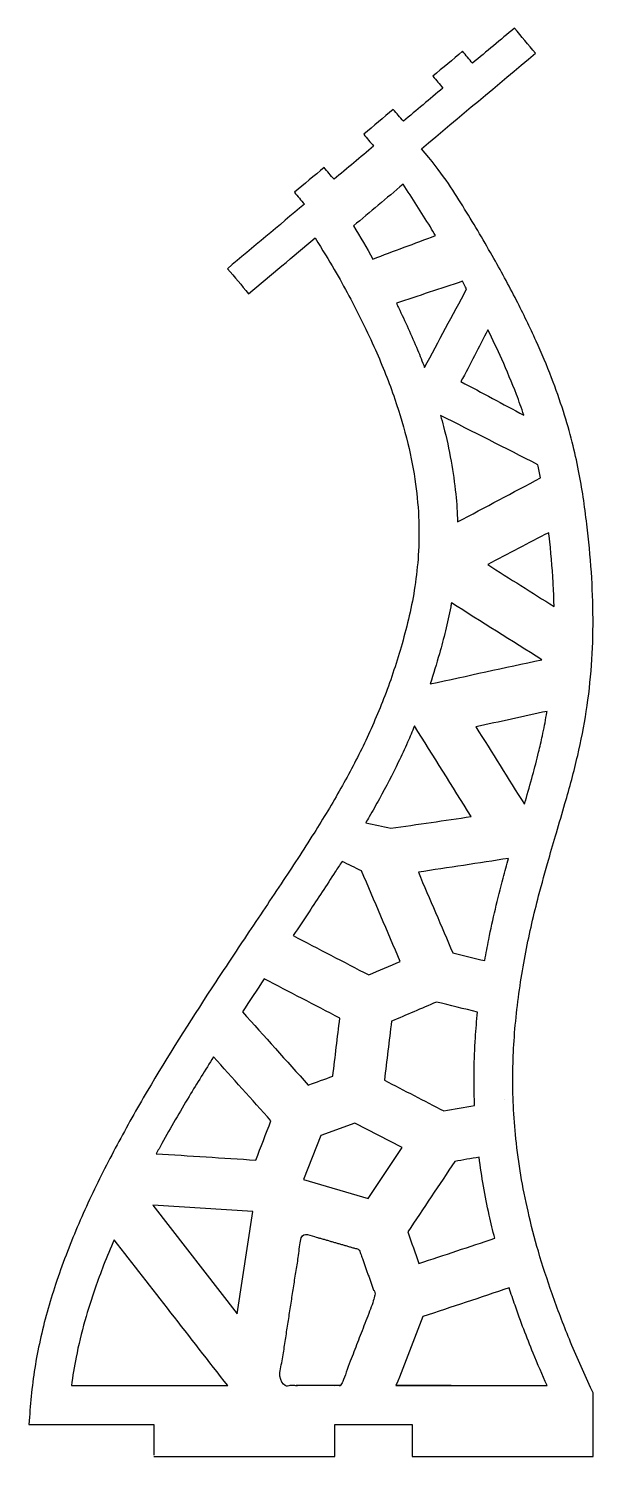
# Model space of a CAD drawing. Header units: millimetres. Extents: x -248 to 189, y 31 to 1139.
import ezdxf

# ---------------------------------------------------------------- set-up
doc = ezdxf.new("R2010")
doc.units = ezdxf.units.MM
doc.layers.add('Default', color=18, linetype='Continuous', true_color=0x000000)

msp = doc.modelspace()

# ---------------------------------------------------------------- linework, layer by layer
at = {"layer": 'Default'}
for points in [[(4.3, 290.6), (-22.2, 280.9), (-35.4, 246.8), (14.5, 232.2), (40.8, 271.7)], [(-152.2, 226.9), (-86.8, 142.8), (-74.7, 222)]]:
    msp.add_lwpolyline(points, close=True, dxfattribs=at)
msp.add_lwpolyline([(78.7, 87.1), (36.1, 87.1)], dxfattribs=at)
msp.add_arc((121.3, 309.2), 1, 176.8228, 183.1772, dxfattribs=at)
for points, degree, knots in [([(-151.3, 32.1), (-104.6, 32.1), (-58, 32.1), (-11.3, 32.1), (-11.3, 40.4), (-11.3, 48.8), (-11.3, 57.1), (8.7, 57.1), (28.7, 57.1), (48.7, 57.1), (48.7, 48.8), (48.7, 40.4), (48.7, 32.1), (95.4, 32.1), (142, 32.1), (188.7, 32.1), (188.7, 32.4), (188.7, 32.8), (188.7, 33.1), (188.7, 49.2), (188.7, 65.4), (188.7, 81.5), (188.1, 82.9), (187.4, 84.2), (186.8, 85.6), (181, 97.9), (170.5, 121.9), (157, 157.2), (146.3, 190.3), (135.9, 230.2), (129.5, 268), (126.8, 303.6), (126.3, 327.9), (127.2, 351.8), (129.2, 375.8), (132.4, 399.7), (136.4, 422.9), (141.1, 445.1), (147.1, 469.2), (153.6, 492.6), (160.5, 516.4), (166.6, 536.9), (172.2, 556.8), (178.2, 580.6), (184, 610), (187.9, 645.4), (189.1, 681.5), (187.7, 718), (184.6, 749.5), (181.2, 775.6), (177.6, 796.8), (172.6, 819.1), (165.7, 843.1), (156.4, 869.3), (144.3, 898.1), (129, 929.7), (110, 964.6), (87.9, 1001.7), (71.8, 1027), (55.8, 1045.7), (85.2, 1070.4), (114.7, 1095.1), (144.1, 1119.8), (138.7, 1126.3), (133.2, 1132.8), (127.8, 1139.2), (117, 1130.2), (106.2, 1121.1), (95.4, 1112.1), (92.8, 1115.1), (90.2, 1118.2), (87.7, 1121.3), (80, 1114.8), (72.3, 1108.4), (64.7, 1102), (67.3, 1098.9), (69.8, 1095.8), (72.4, 1092.8), (62.2, 1084.2), (52, 1075.6), (41.8, 1067.1), (39.2, 1070.1), (36.6, 1073.2), (34, 1076.3), (26.4, 1069.8), (18.7, 1063.4), (11.1, 1057), (13.6, 1053.9), (16.2, 1050.8), (18.8, 1047.8), (8.6, 1039.2), (-1.7, 1030.6), (-11.9, 1022.1), (-14.4, 1025.1), (-17, 1028.2), (-19.6, 1031.3), (-27.2, 1024.8), (-34.9, 1018.4), (-42.6, 1012), (-40, 1008.9), (-37.4, 1005.8), (-34.8, 1002.8), (-54.7, 986.1), (-74.5, 969.5), (-94.4, 952.8), (-88.9, 946.4), (-83.5, 939.9), (-78, 933.4), (-60.9, 947.8), (-43.7, 962.2), (-26.5, 976.6), (-15, 958.1), (0.3, 931.6), (19.9, 891.9), (35.2, 853.5), (45.5, 818.7), (51.6, 786.9), (54.2, 758), (53.8, 731.4), (51.1, 706.9), (46.7, 684), (39.2, 655.6), (30.4, 628.6), (20, 603.1), (9.1, 579), (-6.4, 549.6), (-28.3, 513.4), (-53.6, 474.8), (-80.3, 435), (-115.6, 381.9), (-149.1, 329), (-180.2, 273.9), (-201.5, 231.7), (-217, 195.4), (-230, 159.1), (-240.2, 122.8), (-245, 93.5), (-246.3, 78.9), (-247, 71.6), (-247.6, 64.4), (-248.3, 57.1), (-215.9, 57.1), (-183.6, 57.1), (-151.3, 57.1), (-151.3, 49.1), (-151.3, 41.1), (-151.3, 33.1)], 3, [0, 0, 0, 0, 1, 1, 1, 2, 2, 2, 3, 3, 3, 5.5, 5.5, 5.5, 19.5, 19.5, 19.5, 19.6, 19.6, 19.6, 22.481486, 22.481486, 22.481486, 22.925804, 22.925804, 22.925804, 27.025031, 30.787116, 34.245311, 37.44777, 43.152902, 45.720701, 48.153947, 50.466266, 52.894664, 55.352845, 57.705545, 59.966661, 62.169142, 65.124748, 67.251993, 69.610337, 71.550975, 73.460459, 76.950856, 80.552883, 84.141599, 87.775656, 91.511208, 93.606438, 95.695649, 97.962386, 100.440897, 103.194331, 106.295636, 109.796554, 113.742856, 118.217351, 122.741259, 122.741259, 122.741259, 123.741259, 123.741259, 123.741259, 124.741259, 124.741259, 124.741259, 125.741259, 125.741259, 125.741259, 126.741259, 126.741259, 126.741259, 127.741259, 127.741259, 127.741259, 128.741259, 128.741259, 128.741259, 129.741259, 129.741259, 129.741259, 130.741259, 130.741259, 130.741259, 131.741259, 131.741259, 131.741259, 132.741259, 132.741259, 132.741259, 133.741259, 133.741259, 133.741259, 134.741259, 134.741259, 134.741259, 135.741259, 135.741259, 135.741259, 136.741259, 136.741259, 136.741259, 137.741259, 137.741259, 137.741259, 138.741259, 138.741259, 138.741259, 139.741259, 139.741259, 139.741259, 144.261244, 148.924499, 153.018267, 156.62453, 159.826651, 162.705079, 165.336911, 167.777974, 170.095161, 172.339529, 176.585345, 178.603784, 180.584736, 184.52528, 188.574723, 193.257427, 198.384224, 202.946664, 212.397209, 217.161737, 221.911867, 226.583124, 228.990123, 233.494813, 237.880567, 237.880567, 237.880567, 240.068327, 240.068327, 240.068327, 247.69189, 247.69189, 247.69189, 249.69189, 249.69189, 249.69189, 249.69189]), ([(3.2, 986), (16, 996.7), (28.8, 1007.5), (41.6, 1018.2), (48.8, 1007.3), (57.2, 994.1), (65.4, 980.7), (66.7, 978.5), (50.5, 972.4), (34.4, 966.4), (18.2, 960.3), (13.4, 969), (8.3, 977.5), (3.2, 986)], 3, [0, 0, 0, 0, 1, 1, 1, 4.922553, 5.697173, 5.697173, 5.697173, 5.754202, 5.754202, 5.754202, 8.724702, 8.724702, 8.724702, 8.724702]), ([(36.4, 926.1), (53.4, 931.7), (70.4, 937.3), (87.5, 943), (88.6, 941), (89.7, 939), (90.8, 937.1), (79.9, 916.8), (69.1, 896.5), (58.2, 876.2), (56.5, 880.8), (50.2, 896.5), (42.7, 913.1), (36.9, 924.9), (36.4, 926.1)], 3, [0, 0, 0, 0, 1, 1, 1, 1.676179, 1.676179, 1.676179, 10.251935, 10.251935, 10.251935, 11.730244, 15.321139, 15.696292, 15.696292, 15.696292, 15.696292]), ([(135.1, 839.3), (118.9, 847.9), (102.6, 856.6), (86.4, 865.3), (93.4, 878.6), (100.4, 892), (107.3, 905.4), (111, 897.9), (118.8, 881.4), (128, 859.3), (133.3, 844.7), (135.1, 839.3)], 3, [0, 0, 0, 0, 4.32955, 4.32955, 4.32955, 10.101562, 10.101562, 10.101562, 12.608976, 15.566426, 17.274828, 17.274828, 17.274828, 17.274828]), ([(70.6, 839.1), (95.7, 826.4), (120.8, 813.7), (145.9, 800.9), (146.7, 797.5), (147.4, 794.1), (148.1, 790.7), (126.6, 779.3), (105.2, 767.9), (83.8, 756.5), (83.6, 763.7), (82.5, 779.5), (79, 804.2), (74.6, 824.5), (71.4, 836.2), (70.6, 839.1)], 3, [0, 0, 0, 0, 6.681526, 6.681526, 6.681526, 7.730124, 7.730124, 7.730124, 7.98053, 7.98053, 7.98053, 10.149444, 12.720201, 15.469086, 16.368974, 16.368974, 16.368974, 16.368974]), ([(107.1, 723.4), (122.8, 731.7), (138.6, 740), (154.4, 748.2), (154.5, 747.4), (156, 734.5), (157.6, 715.8), (158.4, 697.5), (158.5, 691.3), (158.5, 690.9), (141.4, 701.8), (124.2, 712.6), (107.1, 723.4)], 3, [0, 0, 0, 0, 1, 1, 1, 1.26315, 4.879337, 6.628227, 6.7476, 6.7476, 6.7476, 7.7476, 7.7476, 7.7476, 7.7476]), ([(148.9, 649.7), (120.1, 643.5), (91.3, 637.2), (62.6, 631), (65.1, 638.7), (69.3, 652.4), (74.6, 672.4), (77.5, 685.6), (78.9, 692.8), (79, 693.8), (102.3, 679.1), (125.6, 664.4), (148.9, 649.7)], 3, [0, 0, 0, 0, 1, 1, 1, 3.446775, 5.286261, 7.202281, 7.503848, 7.503848, 7.503848, 8.503848, 8.503848, 8.503848, 8.503848]), ([(153.1, 609.7), (152.9, 608.8), (151.8, 602.5), (149.8, 591.9), (146.2, 576.2), (141.8, 559.4), (138, 546), (135.8, 538.6), (135.5, 537.7), (123, 557.7), (110.5, 577.7), (98, 597.7), (116.3, 601.7), (134.7, 605.7), (153.1, 609.7)], 3, [0, 0, 0, 0, 0.273024, 1.929367, 3.232234, 5.096912, 7.139406, 7.420685, 7.420685, 7.420685, 8.420685, 8.420685, 8.420685, 9.420685, 9.420685, 9.420685, 9.420685]), ([(94.3, 528.2), (73.6, 525.1), (52.9, 522.1), (32.1, 519.1), (25.7, 520.5), (19.2, 521.9), (12.7, 523.4), (13.6, 524.9), (17.2, 531.1), (25.9, 546.5), (35.9, 565.8), (44.7, 584.7), (48.7, 594.1), (50.4, 598.4), (65, 575), (79.7, 551.6), (94.3, 528.2)], 3, [0, 0, 0, 0, 1, 1, 1, 2, 2, 2, 2.541101, 4.1391, 7.32377, 9.037008, 10.40127, 10.40127, 10.40127, 11.40127, 11.40127, 11.40127, 11.40127]), ([(-43.6, 435.9), (-39.5, 442), (-28.5, 458.4), (-15.9, 477.6), (-7.5, 490.7), (-5.7, 493.4), (-0.7, 491), (4.3, 488.5), (9.4, 486.1), (19.4, 462.7), (29.4, 439.3), (39.4, 415.9), (31.3, 412.4), (23.1, 408.9), (15, 405.4), (-4.5, 415.6), (-24.1, 425.7), (-43.6, 435.9)], 3, [0, 0, 0, 0, 2.226159, 5.915371, 6.888104, 6.888104, 6.888104, 7.888104, 7.888104, 7.888104, 8.888104, 8.888104, 8.888104, 9.888104, 9.888104, 9.888104, 10.888104, 10.888104, 10.888104, 10.888104]), ([(123.3, 495.7), (121.9, 490.7), (118.3, 477.6), (113, 456.7), (108.3, 435.3), (105.8, 422), (104.9, 416.5), (96.6, 418.5), (88.4, 420.5), (80.1, 422.5), (71.2, 443.3), (62.3, 464.1), (53.4, 485), (76.7, 488.6), (100, 492.1), (123.3, 495.7)], 3, [0, 0, 0, 0, 1.584027, 4.07047, 6.461613, 8.14483, 8.14483, 8.14483, 9.14483, 9.14483, 9.14483, 10.14483, 10.14483, 10.14483, 11.14483, 11.14483, 11.14483, 11.14483]), ([(-65.9, 402.4), (-46.4, 392.2), (-26.9, 382.1), (-7.4, 371.9), (-9.2, 357), (-11, 342), (-12.8, 327), (-19.1, 324.7), (-25.4, 322.4), (-31.8, 320), (-48.8, 338.9), (-65.8, 357.9), (-82.8, 376.8), (-77.2, 385.3), (-71.6, 393.9), (-65.9, 402.4)], 3, [0, 0, 0, 0, 1, 1, 1, 2, 2, 2, 3, 3, 3, 4, 4, 4, 7.07026, 7.07026, 7.07026, 7.07026]), ([(99.3, 376.6), (98.6, 370), (97.3, 354.9), (96.3, 331.1), (96.6, 313.6), (97, 304.5), (97, 304.1), (89, 302.7), (81, 301.4), (73.1, 300), (57.8, 308), (42.4, 315.9), (27.1, 323.8), (29, 339), (30.8, 354.2), (32.6, 369.5), (44.2, 374.4), (55.8, 379.4), (67.4, 384.4), (78.1, 381.8), (88.7, 379.2), (99.3, 376.6)], 3, [0, 0, 0, 0, 2.01479, 4.531722, 7.157474, 7.263484, 7.263484, 7.263484, 8.263484, 8.263484, 8.263484, 9.263484, 9.263484, 9.263484, 10.263484, 10.263484, 10.263484, 11.263484, 11.263484, 11.263484, 12.263484, 12.263484, 12.263484, 12.263484]), ([(-105.2, 341.9), (-90.4, 325.4), (-75.5, 308.9), (-60.7, 292.4), (-64.6, 282.2), (-68.5, 272.1), (-72.4, 261.9), (-98.1, 263.6), (-123.9, 265.2), (-149.6, 266.8), (-148.1, 269.4), (-139.9, 284.4), (-125.3, 309.6), (-111.6, 331.7), (-105.2, 341.9)], 3, [0, 0, 0, 0, 1, 1, 1, 2, 2, 2, 3, 3, 3, 3.913722, 8.12897, 11.722972, 11.722972, 11.722972, 11.722972]), ([(100.4, 264.1), (102.4, 249.1), (106.1, 228), (111, 207.3), (112.6, 201.3), (93, 194.8), (73.5, 188.3), (53.9, 181.8), (51, 189.9), (48.1, 198), (45.2, 206.2), (57.3, 224.4), (69.5, 242.7), (81.7, 260.9), (87.9, 262), (94.2, 263), (100.4, 264.1)], 3, [0, 0, 0, 0, 4.549737, 6.401421, 6.401421, 6.401421, 7.401421, 7.401421, 7.401421, 8.401421, 8.401421, 8.401421, 9.401421, 9.401421, 9.401421, 10.401421, 10.401421, 10.401421, 10.401421]), ([(-215.2, 87.1), (-214.3, 94.5), (-211.5, 111.4), (-205.3, 136.6), (-197.8, 160.3), (-190.1, 181.2), (-185, 193.7), (-182.2, 200.2), (-152.8, 162.5), (-123.5, 124.8), (-94.2, 87.1), (-134.5, 87.1), (-174.9, 87.1), (-215.2, 87.1)], 3, [0, 0, 0, 0, 2.227357, 5.14358, 7.790793, 9.689366, 11.823938, 11.823938, 11.823938, 12.823938, 12.823938, 12.823938, 15.629861, 15.629861, 15.629861, 15.629861]), ([(-6.5, 87.1), (-29.2, 87.1), (-51.9, 87.1), (-52.9, 90.9), (-53.8, 94.6), (-45.3, 150.1), (-36.7, 205.5), (-14.6, 199), (7.6, 192.6), (13.9, 174.7), (20.3, 156.9), (6.9, 122), (-6.5, 87.1), (-23.9, 87.1), (-41.3, 87.1)], 2, [0, 0, 0, 1.053164, 1.053164, 1.09191, 1.09191, 1.900127, 1.900127, 2.483007, 2.483007, 3.165115, 3.165115, 3.43856, 3.43856, 4.43856, 4.43856, 4.43856]), ([(123.7, 162.9), (125.2, 158.4), (130.9, 141.3), (140.6, 116), (149.4, 95.4), (153.1, 87.1), (114.1, 87.1), (75.1, 87.1), (36.1, 87.1), (43, 104.9), (50, 122.8), (56.9, 140.6), (79.2, 148), (101.5, 155.4), (123.7, 162.9)], 3, [0, 0, 0, 0, 1.420429, 5.390003, 8.129986, 8.129986, 8.129986, 10.842354, 10.842354, 10.842354, 11.842354, 11.842354, 11.842354, 12.842354, 12.842354, 12.842354, 12.842354])]:
    msp.add_open_spline(points, degree=degree, knots=knots, dxfattribs=at)

doc.saveas('drawing.dxf')
